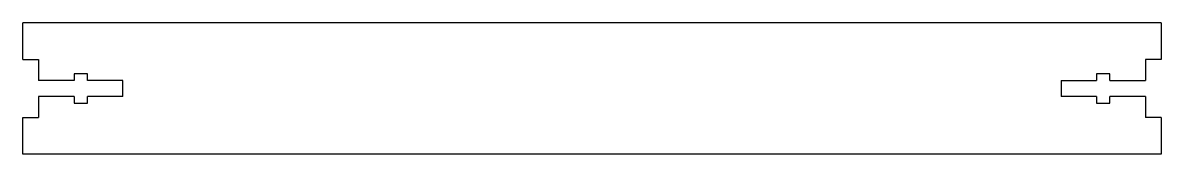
# Model space of a CAD drawing. Header units: millimetres. Extents: x -3 to 213, y 0 to 25.
import ezdxf

# ---------------------------------------------------------------- set-up
doc = ezdxf.new("R2010")
doc.units = ezdxf.units.MM

msp = doc.modelspace()

# ---------------------------------------------------------------- linework, layer by layer
at = {"color": 7, "linetype": 'Continuous', "lineweight": 25}
for p, q in [((213, 25), (-3, 25)), ((-3, 18), (-3, 25)), ((213, 25), (213, 18)), ((-3, 18), (0, 18)), ((0, 18), (0, 14.01)), ((210, 18), (210, 14.01)), ((213, 18), (210, 18)), ((6.75, 15.3), (6.75, 14.01)), ((9.25, 15.3), (6.75, 15.3)), ((9.25, 14.01), (9.25, 15.3)), ((200.75, 15.3), (200.75, 14.01)), ((203.25, 15.3), (200.75, 15.3)), ((203.25, 14.01), (203.25, 15.3)), ((6.75, 14.01), (0, 14.01)), ((16, 14.01), (9.25, 14.01)), ((16, 10.99), (16, 14.01)), ((194, 14.01), (194, 10.99)), ((194, 14.01), (200.75, 14.01)), ((203.25, 14.01), (210, 14.01)), ((6.75, 10.99), (0, 10.99)), ((0, 10.99), (0, 7)), ((6.75, 10.99), (6.75, 9.7)), ((16, 10.99), (9.25, 10.99)), ((9.25, 9.7), (9.25, 10.99)), ((200.75, 10.99), (194, 10.99)), ((200.75, 10.99), (200.75, 9.7)), ((210, 10.99), (203.25, 10.99)), ((203.25, 9.7), (203.25, 10.99)), ((210, 10.99), (210, 7)), ((6.75, 9.7), (9.25, 9.7)), ((200.75, 9.7), (203.25, 9.7)), ((-3, 7), (0, 7)), ((-3, 0), (-3, 7)), ((213, 7), (210, 7)), ((213, 7), (213, 0)), ((213, 0), (-3, 0))]:
    msp.add_line(p, q, dxfattribs=at)

doc.saveas('drawing.dxf')
